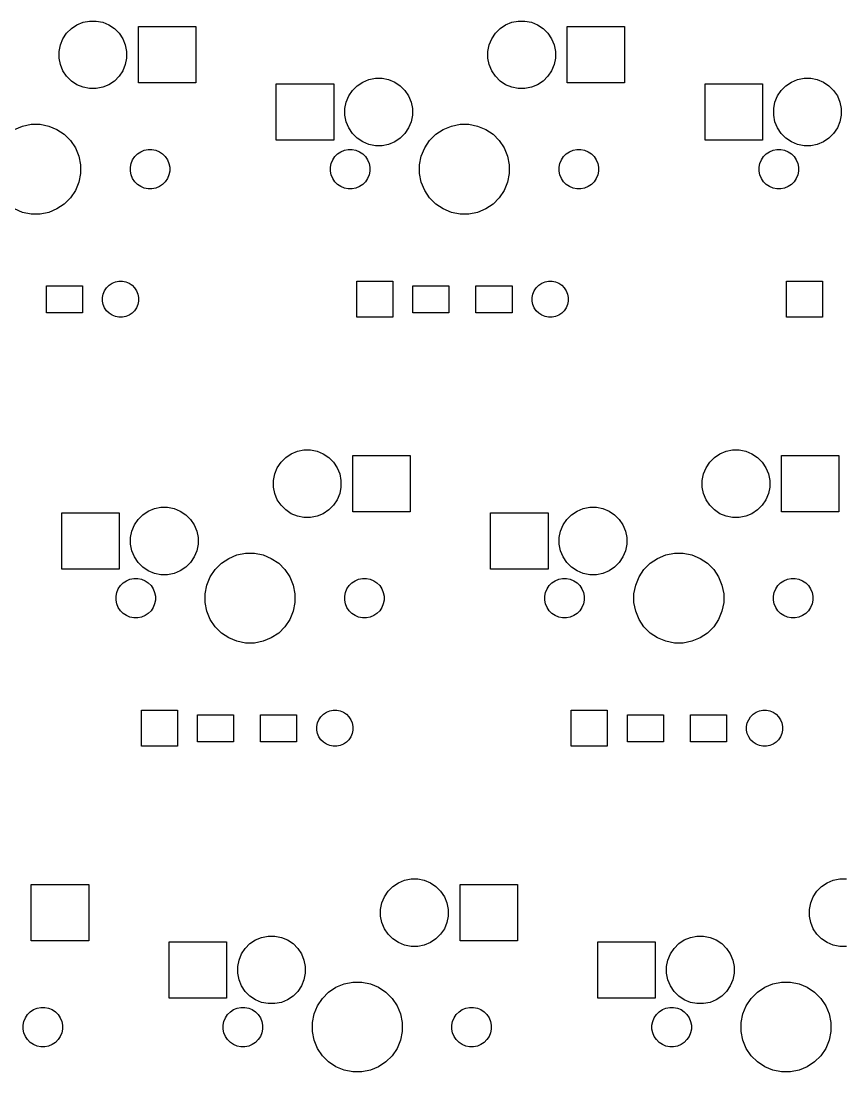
# Model space of a CAD drawing. Extents: x 49 to 351, y -118 to -25.
# Drawn here: x 247 to 283.48, y -73.43 to -26.76 of the extents above; entities that cross this region are included whole.
import ezdxf

# ---------------------------------------------------------------- set-up
doc = ezdxf.new("R2010")
doc.units = 0
doc.layers.add('BLACK', color=7, linetype='CONTINUOUS')

msp = doc.modelspace()

# ---------------------------------------------------------------- linework, layer by layer
at = {"layer": 'BLACK', "linetype": 'CONTINUOUS'}
for p, q in [((249.234, -27.0924), (249.479, -26.9282)), ((249.479, -26.9282), (249.752, -26.8151)), ((249.752, -26.8151), (250.042, -26.7575)), ((250.042, -26.7575), (250.338, -26.7575)), ((250.338, -26.7575), (250.628, -26.8151)), ((250.628, -26.8151), (250.901, -26.9282)), ((250.901, -26.9282), (251.146, -27.0924)), ((252.217, -29.5075), (252.217, -27.0075)), ((252.217, -27.0075), (254.767, -27.0075)), ((254.767, -27.0075), (254.767, -29.5075)), ((268.284, -27.0924), (268.529, -26.9282)), ((268.529, -26.9282), (268.802, -26.8151)), ((268.802, -26.8151), (269.092, -26.7575)), ((269.092, -26.7575), (269.388, -26.7575)), ((269.388, -26.7575), (269.678, -26.8151)), ((269.678, -26.8151), (269.951, -26.9282)), ((269.951, -26.9282), (270.196, -27.0924)), ((271.267, -29.5075), (271.267, -27.0075)), ((271.267, -27.0075), (273.817, -27.0075)), ((273.817, -27.0075), (273.817, -29.5075)), ((248.861, -27.547), (249.025, -27.3013)), ((249.025, -27.3013), (249.234, -27.0924)), ((251.146, -27.0924), (251.355, -27.3013)), ((251.355, -27.3013), (251.519, -27.547)), ((267.911, -27.547), (268.075, -27.3013)), ((268.075, -27.3013), (268.284, -27.0924)), ((270.196, -27.0924), (270.405, -27.3013)), ((270.405, -27.3013), (270.569, -27.547)), ((248.69, -28.1098), (248.748, -27.82)), ((248.748, -27.82), (248.861, -27.547)), ((251.519, -27.547), (251.632, -27.82)), ((251.632, -27.82), (251.69, -28.1098)), ((267.74, -28.1098), (267.798, -27.82)), ((267.798, -27.82), (267.911, -27.547)), ((270.569, -27.547), (270.682, -27.82)), ((270.682, -27.82), (270.74, -28.1098)), ((248.69, -28.4052), (248.69, -28.1098)), ((248.748, -28.695), (248.69, -28.4052)), ((251.69, -28.4052), (251.632, -28.695)), ((251.69, -28.1098), (251.69, -28.4052)), ((267.74, -28.4052), (267.74, -28.1098)), ((267.798, -28.695), (267.74, -28.4052)), ((270.74, -28.4052), (270.682, -28.695)), ((270.74, -28.1098), (270.74, -28.4052)), ((248.861, -28.968), (248.748, -28.695)), ((251.632, -28.695), (251.519, -28.968)), ((267.911, -28.968), (267.798, -28.695)), ((270.682, -28.695), (270.569, -28.968)), ((249.025, -29.2137), (248.861, -28.968)), ((249.234, -29.4226), (249.025, -29.2137)), ((251.355, -29.2137), (251.146, -29.4226)), ((251.519, -28.968), (251.355, -29.2137)), ((262.179, -29.4682), (262.452, -29.3551)), ((262.452, -29.3551), (262.742, -29.2975)), ((262.742, -29.2975), (263.038, -29.2975)), ((263.038, -29.2975), (263.328, -29.3551)), ((263.328, -29.3551), (263.601, -29.4682)), ((268.075, -29.2137), (267.911, -28.968)), ((268.284, -29.4226), (268.075, -29.2137)), ((270.405, -29.2137), (270.196, -29.4226)), ((270.569, -28.968), (270.405, -29.2137)), ((281.229, -29.4682), (281.502, -29.3551)), ((281.502, -29.3551), (281.792, -29.2975)), ((281.792, -29.2975), (282.088, -29.2975)), ((282.088, -29.2975), (282.378, -29.3551)), ((282.378, -29.3551), (282.651, -29.4682)), ((249.479, -29.5868), (249.234, -29.4226)), ((249.752, -29.6999), (249.479, -29.5868)), ((250.042, -29.7575), (249.752, -29.6999)), ((250.338, -29.7575), (250.042, -29.7575)), ((250.628, -29.6999), (250.338, -29.7575)), ((250.901, -29.5868), (250.628, -29.6999)), ((251.146, -29.4226), (250.901, -29.5868)), ((254.767, -29.5075), (252.217, -29.5075)), ((258.34, -32.0475), (258.34, -29.5475)), ((258.34, -29.5475), (260.89, -29.5475)), ((260.89, -29.5475), (260.89, -32.0475)), ((261.561, -30.087), (261.725, -29.8413)), ((261.725, -29.8413), (261.934, -29.6324)), ((261.934, -29.6324), (262.179, -29.4682)), ((263.601, -29.4682), (263.846, -29.6324)), ((263.846, -29.6324), (264.055, -29.8413)), ((264.055, -29.8413), (264.219, -30.087)), ((268.529, -29.5868), (268.284, -29.4226)), ((268.802, -29.6999), (268.529, -29.5868)), ((269.092, -29.7575), (268.802, -29.6999)), ((269.388, -29.7575), (269.092, -29.7575)), ((269.678, -29.6999), (269.388, -29.7575)), ((269.951, -29.5868), (269.678, -29.6999)), ((270.196, -29.4226), (269.951, -29.5868)), ((273.817, -29.5075), (271.267, -29.5075)), ((277.39, -32.0475), (277.39, -29.5475)), ((277.39, -29.5475), (279.94, -29.5475)), ((279.94, -29.5475), (279.94, -32.0475)), ((280.611, -30.087), (280.775, -29.8413)), ((280.775, -29.8413), (280.984, -29.6324)), ((280.984, -29.6324), (281.229, -29.4682)), ((282.651, -29.4682), (282.896, -29.6324)), ((282.896, -29.6324), (283.105, -29.8413)), ((283.105, -29.8413), (283.269, -30.087)), ((261.448, -30.36), (261.561, -30.087)), ((264.219, -30.087), (264.332, -30.36)), ((280.498, -30.36), (280.611, -30.087)), ((283.269, -30.087), (283.382, -30.36)), ((261.39, -30.6498), (261.448, -30.36)), ((261.39, -30.9452), (261.39, -30.6498)), ((264.332, -30.36), (264.39, -30.6498)), ((264.39, -30.6498), (264.39, -30.9452)), ((280.44, -30.6498), (280.498, -30.36)), ((280.44, -30.9452), (280.44, -30.6498)), ((283.382, -30.36), (283.44, -30.6498)), ((283.44, -30.6498), (283.44, -30.9452)), ((261.448, -31.235), (261.39, -30.9452)), ((261.561, -31.508), (261.448, -31.235)), ((264.332, -31.235), (264.219, -31.508)), ((264.39, -30.9452), (264.332, -31.235)), ((280.498, -31.235), (280.44, -30.9452)), ((280.611, -31.508), (280.498, -31.235)), ((283.382, -31.235), (283.269, -31.508)), ((283.44, -30.9452), (283.382, -31.235)), ((246.706, -31.5705), (247.068, -31.4202)), ((247.068, -31.4202), (247.454, -31.3436)), ((247.454, -31.3436), (247.846, -31.3436)), ((247.846, -31.3436), (248.232, -31.4202)), ((248.232, -31.4202), (248.594, -31.5705)), ((248.594, -31.5705), (248.921, -31.7887)), ((261.725, -31.7537), (261.561, -31.508)), ((264.219, -31.508), (264.055, -31.7537)), ((265.429, -31.7887), (265.756, -31.5705)), ((265.756, -31.5705), (266.118, -31.4202)), ((266.118, -31.4202), (266.504, -31.3436)), ((266.504, -31.3436), (266.896, -31.3436)), ((266.896, -31.3436), (267.282, -31.4202)), ((267.282, -31.4202), (267.644, -31.5705)), ((267.644, -31.5705), (267.971, -31.7887)), ((280.775, -31.7537), (280.611, -31.508)), ((283.269, -31.508), (283.105, -31.7537)), ((248.921, -31.7887), (249.199, -32.0665)), ((249.199, -32.0665), (249.417, -32.393)), ((260.89, -32.0475), (258.34, -32.0475)), ((261.934, -31.9626), (261.725, -31.7537)), ((262.179, -32.1268), (261.934, -31.9626)), ((262.452, -32.2399), (262.179, -32.1268)), ((263.601, -32.1268), (263.328, -32.2399)), ((263.846, -31.9626), (263.601, -32.1268)), ((264.055, -31.7537), (263.846, -31.9626)), ((264.933, -32.393), (265.151, -32.0665)), ((265.151, -32.0665), (265.429, -31.7887)), ((267.971, -31.7887), (268.249, -32.0665)), ((268.249, -32.0665), (268.467, -32.393)), ((279.94, -32.0475), (277.39, -32.0475)), ((280.984, -31.9626), (280.775, -31.7537)), ((281.229, -32.1268), (280.984, -31.9626)), ((281.502, -32.2399), (281.229, -32.1268)), ((282.651, -32.1268), (282.378, -32.2399)), ((282.896, -31.9626), (282.651, -32.1268)), ((283.105, -31.7537), (282.896, -31.9626)), ((249.417, -32.393), (249.567, -32.7559)), ((252.05, -32.7797), (252.172, -32.6578)), ((252.172, -32.6578), (252.316, -32.5621)), ((252.316, -32.5621), (252.475, -32.4961)), ((252.475, -32.4961), (252.644, -32.4625)), ((252.644, -32.4625), (252.816, -32.4625)), ((252.816, -32.4625), (252.985, -32.4961)), ((252.985, -32.4961), (253.144, -32.5621)), ((253.144, -32.5621), (253.288, -32.6578)), ((253.288, -32.6578), (253.41, -32.7797)), ((260.94, -32.7797), (261.062, -32.6578)), ((261.062, -32.6578), (261.206, -32.5621)), ((261.206, -32.5621), (261.365, -32.4961)), ((261.365, -32.4961), (261.534, -32.4625)), ((261.534, -32.4625), (261.706, -32.4625)), ((261.706, -32.4625), (261.875, -32.4961)), ((261.875, -32.4961), (262.034, -32.5621)), ((262.034, -32.5621), (262.178, -32.6578)), ((262.178, -32.6578), (262.3, -32.7797)), ((262.742, -32.2975), (262.452, -32.2399)), ((263.038, -32.2975), (262.742, -32.2975)), ((263.328, -32.2399), (263.038, -32.2975)), ((264.783, -32.7559), (264.933, -32.393)), ((268.467, -32.393), (268.617, -32.7559)), ((271.1, -32.7797), (271.222, -32.6578)), ((271.222, -32.6578), (271.366, -32.5621)), ((271.366, -32.5621), (271.525, -32.4961)), ((271.525, -32.4961), (271.694, -32.4625)), ((271.694, -32.4625), (271.866, -32.4625)), ((271.866, -32.4625), (272.035, -32.4961)), ((272.035, -32.4961), (272.194, -32.5621)), ((272.194, -32.5621), (272.338, -32.6578)), ((272.338, -32.6578), (272.46, -32.7797)), ((279.99, -32.7797), (280.112, -32.6578)), ((280.112, -32.6578), (280.256, -32.5621)), ((280.256, -32.5621), (280.415, -32.4961)), ((280.415, -32.4961), (280.584, -32.4625)), ((280.584, -32.4625), (280.756, -32.4625)), ((280.756, -32.4625), (280.925, -32.4961)), ((280.925, -32.4961), (281.084, -32.5621)), ((281.084, -32.5621), (281.228, -32.6578)), ((281.228, -32.6578), (281.35, -32.7797)), ((281.792, -32.2975), (281.502, -32.2399)), ((282.088, -32.2975), (281.792, -32.2975)), ((282.378, -32.2399), (282.088, -32.2975)), ((249.567, -32.7559), (249.644, -33.1411)), ((251.855, -33.2513), (251.889, -33.0823)), ((251.889, -33.0823), (251.955, -32.923)), ((251.955, -32.923), (252.05, -32.7797)), ((253.41, -32.7797), (253.505, -32.923)), ((253.505, -32.923), (253.571, -33.0823)), ((253.571, -33.0823), (253.605, -33.2513)), ((260.745, -33.2513), (260.779, -33.0823)), ((260.779, -33.0823), (260.845, -32.923)), ((260.845, -32.923), (260.94, -32.7797)), ((262.3, -32.7797), (262.395, -32.923)), ((262.395, -32.923), (262.461, -33.0823)), ((262.461, -33.0823), (262.495, -33.2513)), ((264.706, -33.1411), (264.783, -32.7559)), ((268.617, -32.7559), (268.694, -33.1411)), ((270.905, -33.2513), (270.939, -33.0823)), ((270.939, -33.0823), (271.005, -32.923)), ((271.005, -32.923), (271.1, -32.7797)), ((272.46, -32.7797), (272.555, -32.923)), ((272.555, -32.923), (272.621, -33.0823)), ((272.621, -33.0823), (272.655, -33.2513)), ((279.795, -33.2513), (279.829, -33.0823)), ((279.829, -33.0823), (279.895, -32.923)), ((279.895, -32.923), (279.99, -32.7797)), ((281.35, -32.7797), (281.445, -32.923)), ((281.445, -32.923), (281.511, -33.0823)), ((281.511, -33.0823), (281.545, -33.2513)), ((249.644, -33.5339), (249.567, -33.9191)), ((249.644, -33.1411), (249.644, -33.5339)), ((251.855, -33.4237), (251.855, -33.2513)), ((251.889, -33.5927), (251.855, -33.4237)), ((251.955, -33.752), (251.889, -33.5927)), ((253.571, -33.5927), (253.505, -33.752)), ((253.605, -33.4237), (253.571, -33.5927)), ((253.605, -33.2513), (253.605, -33.4237)), ((260.745, -33.4237), (260.745, -33.2513)), ((260.779, -33.5927), (260.745, -33.4237)), ((260.845, -33.752), (260.779, -33.5927)), ((262.461, -33.5927), (262.395, -33.752)), ((262.495, -33.4237), (262.461, -33.5927)), ((262.495, -33.2513), (262.495, -33.4237)), ((264.706, -33.5339), (264.706, -33.1411)), ((264.783, -33.9191), (264.706, -33.5339)), ((268.694, -33.5339), (268.617, -33.9191)), ((268.694, -33.1411), (268.694, -33.5339)), ((270.905, -33.4237), (270.905, -33.2513)), ((270.939, -33.5927), (270.905, -33.4237)), ((271.005, -33.752), (270.939, -33.5927)), ((272.621, -33.5927), (272.555, -33.752)), ((272.655, -33.4237), (272.621, -33.5927)), ((272.655, -33.2513), (272.655, -33.4237)), ((279.795, -33.4237), (279.795, -33.2513)), ((279.829, -33.5927), (279.795, -33.4237)), ((279.895, -33.752), (279.829, -33.5927)), ((281.511, -33.5927), (281.445, -33.752)), ((281.545, -33.4237), (281.511, -33.5927)), ((281.545, -33.2513), (281.545, -33.4237)), ((249.567, -33.9191), (249.417, -34.282)), ((252.05, -33.8953), (251.955, -33.752)), ((252.172, -34.0172), (252.05, -33.8953)), ((252.316, -34.1129), (252.172, -34.0172)), ((253.288, -34.0172), (253.144, -34.1129)), ((253.41, -33.8953), (253.288, -34.0172)), ((253.505, -33.752), (253.41, -33.8953)), ((260.94, -33.8953), (260.845, -33.752)), ((261.062, -34.0172), (260.94, -33.8953)), ((261.206, -34.1129), (261.062, -34.0172)), ((262.178, -34.0172), (262.034, -34.1129)), ((262.3, -33.8953), (262.178, -34.0172)), ((262.395, -33.752), (262.3, -33.8953)), ((264.933, -34.282), (264.783, -33.9191)), ((268.617, -33.9191), (268.467, -34.282)), ((271.1, -33.8953), (271.005, -33.752)), ((271.222, -34.0172), (271.1, -33.8953)), ((271.366, -34.1129), (271.222, -34.0172)), ((272.338, -34.0172), (272.194, -34.1129)), ((272.46, -33.8953), (272.338, -34.0172)), ((272.555, -33.752), (272.46, -33.8953)), ((279.99, -33.8953), (279.895, -33.752)), ((280.112, -34.0172), (279.99, -33.8953)), ((280.256, -34.1129), (280.112, -34.0172)), ((281.228, -34.0172), (281.084, -34.1129)), ((281.35, -33.8953), (281.228, -34.0172)), ((281.445, -33.752), (281.35, -33.8953)), ((249.417, -34.282), (249.199, -34.6085)), ((252.475, -34.1789), (252.316, -34.1129)), ((252.644, -34.2125), (252.475, -34.1789)), ((252.816, -34.2125), (252.644, -34.2125)), ((252.985, -34.1789), (252.816, -34.2125)), ((253.144, -34.1129), (252.985, -34.1789)), ((261.365, -34.1789), (261.206, -34.1129)), ((261.534, -34.2125), (261.365, -34.1789)), ((261.706, -34.2125), (261.534, -34.2125)), ((261.875, -34.1789), (261.706, -34.2125)), ((262.034, -34.1129), (261.875, -34.1789)), ((265.151, -34.6085), (264.933, -34.282)), ((268.467, -34.282), (268.249, -34.6085)), ((271.525, -34.1789), (271.366, -34.1129)), ((271.694, -34.2125), (271.525, -34.1789)), ((271.866, -34.2125), (271.694, -34.2125)), ((272.035, -34.1789), (271.866, -34.2125)), ((272.194, -34.1129), (272.035, -34.1789)), ((280.415, -34.1789), (280.256, -34.1129)), ((280.584, -34.2125), (280.415, -34.1789)), ((280.756, -34.2125), (280.584, -34.2125)), ((280.925, -34.1789), (280.756, -34.2125)), ((281.084, -34.1129), (280.925, -34.1789)), ((248.921, -34.8863), (248.594, -35.1045)), ((249.199, -34.6085), (248.921, -34.8863)), ((265.429, -34.8863), (265.151, -34.6085)), ((265.756, -35.1045), (265.429, -34.8863)), ((267.971, -34.8863), (267.644, -35.1045)), ((268.249, -34.6085), (267.971, -34.8863)), ((247.068, -35.2548), (246.706, -35.1045)), ((247.454, -35.3314), (247.068, -35.2548)), ((247.846, -35.3314), (247.454, -35.3314)), ((248.232, -35.2548), (247.846, -35.3314)), ((248.594, -35.1045), (248.232, -35.2548)), ((266.118, -35.2548), (265.756, -35.1045)), ((266.504, -35.3314), (266.118, -35.2548)), ((266.896, -35.3314), (266.504, -35.3314)), ((267.282, -35.2548), (266.896, -35.3314)), ((267.644, -35.1045), (267.282, -35.2548)), ((248.123, -39.716), (248.123, -38.516)), ((248.123, -38.516), (249.723, -38.516)), ((249.723, -38.516), (249.723, -39.716)), ((250.654, -38.8826), (250.714, -38.7371)), ((250.714, -38.7371), (250.802, -38.606)), ((250.802, -38.606), (250.913, -38.4946)), ((250.913, -38.4946), (251.044, -38.407)), ((251.044, -38.407), (251.19, -38.3467)), ((251.19, -38.3467), (251.344, -38.316)), ((251.344, -38.316), (251.502, -38.316)), ((251.502, -38.316), (251.656, -38.3467)), ((251.656, -38.3467), (251.802, -38.407)), ((251.802, -38.407), (251.933, -38.4946)), ((251.933, -38.4946), (252.044, -38.606)), ((252.044, -38.606), (252.132, -38.7371)), ((252.132, -38.7371), (252.192, -38.8826)), ((261.913, -39.916), (261.913, -38.316)), ((261.913, -38.316), (263.513, -38.316)), ((263.513, -38.316), (263.513, -39.916)), ((264.413, -39.716), (264.413, -38.516)), ((264.413, -38.516), (266.013, -38.516)), ((266.013, -38.516), (266.013, -39.716)), ((267.213, -39.716), (267.213, -38.516)), ((267.213, -38.516), (268.813, -38.516)), ((268.813, -38.516), (268.813, -39.716)), ((269.744, -38.8826), (269.804, -38.7371)), ((269.804, -38.7371), (269.892, -38.606)), ((269.892, -38.606), (270.003, -38.4946)), ((270.003, -38.4946), (270.134, -38.407)), ((270.134, -38.407), (270.28, -38.3467)), ((270.28, -38.3467), (270.434, -38.316)), ((270.434, -38.316), (270.592, -38.316)), ((270.592, -38.316), (270.746, -38.3467)), ((270.746, -38.3467), (270.892, -38.407)), ((270.892, -38.407), (271.023, -38.4946)), ((271.023, -38.4946), (271.134, -38.606)), ((271.134, -38.606), (271.222, -38.7371)), ((271.222, -38.7371), (271.282, -38.8826)), ((281.01, -39.916), (281.01, -38.316)), ((281.01, -38.316), (282.61, -38.316)), ((282.61, -38.316), (282.61, -39.916)), ((250.623, -39.0372), (250.654, -38.8826)), ((250.623, -39.1948), (250.623, -39.0372)), ((250.654, -39.3494), (250.623, -39.1948)), ((252.192, -38.8826), (252.223, -39.0372)), ((252.223, -39.1948), (252.192, -39.3494)), ((252.223, -39.0372), (252.223, -39.1948)), ((269.713, -39.0372), (269.744, -38.8826)), ((269.713, -39.1948), (269.713, -39.0372)), ((269.744, -39.3494), (269.713, -39.1948)), ((271.282, -38.8826), (271.313, -39.0372)), ((271.313, -39.1948), (271.282, -39.3494)), ((271.313, -39.0372), (271.313, -39.1948)), ((250.714, -39.4949), (250.654, -39.3494)), ((250.802, -39.626), (250.714, -39.4949)), ((250.913, -39.7374), (250.802, -39.626)), ((252.044, -39.626), (251.933, -39.7374)), ((252.132, -39.4949), (252.044, -39.626)), ((252.192, -39.3494), (252.132, -39.4949)), ((269.804, -39.4949), (269.744, -39.3494)), ((269.892, -39.626), (269.804, -39.4949)), ((270.003, -39.7374), (269.892, -39.626)), ((271.134, -39.626), (271.023, -39.7374)), ((271.222, -39.4949), (271.134, -39.626)), ((271.282, -39.3494), (271.222, -39.4949)), ((249.723, -39.716), (248.123, -39.716)), ((251.044, -39.825), (250.913, -39.7374)), ((251.19, -39.8853), (251.044, -39.825)), ((251.344, -39.916), (251.19, -39.8853)), ((251.502, -39.916), (251.344, -39.916)), ((251.656, -39.8853), (251.502, -39.916)), ((251.802, -39.825), (251.656, -39.8853)), ((251.933, -39.7374), (251.802, -39.825)), ((263.513, -39.916), (261.913, -39.916)), ((266.013, -39.716), (264.413, -39.716)), ((268.813, -39.716), (267.213, -39.716)), ((270.134, -39.825), (270.003, -39.7374)), ((270.28, -39.8853), (270.134, -39.825)), ((270.434, -39.916), (270.28, -39.8853)), ((270.592, -39.916), (270.434, -39.916)), ((270.746, -39.8853), (270.592, -39.916)), ((270.892, -39.825), (270.746, -39.8853)), ((271.023, -39.7374), (270.892, -39.825)), ((282.61, -39.916), (281.01, -39.916)), ((258.55, -46.3513), (258.759, -46.1424)), ((258.759, -46.1424), (259.004, -45.9782)), ((259.004, -45.9782), (259.277, -45.8651)), ((259.277, -45.8651), (259.567, -45.8075)), ((259.567, -45.8075), (259.863, -45.8075)), ((259.863, -45.8075), (260.153, -45.8651)), ((260.153, -45.8651), (260.426, -45.9782)), ((260.426, -45.9782), (260.671, -46.1424)), ((260.671, -46.1424), (260.88, -46.3513)), ((261.742, -48.5575), (261.742, -46.0575)), ((261.742, -46.0575), (264.292, -46.0575)), ((264.292, -46.0575), (264.292, -48.5575)), ((277.6, -46.3513), (277.809, -46.1424)), ((277.809, -46.1424), (278.054, -45.9782)), ((278.054, -45.9782), (278.327, -45.8651)), ((278.327, -45.8651), (278.617, -45.8075)), ((278.617, -45.8075), (278.913, -45.8075)), ((278.913, -45.8075), (279.203, -45.8651)), ((279.203, -45.8651), (279.476, -45.9782)), ((279.476, -45.9782), (279.721, -46.1424)), ((279.721, -46.1424), (279.93, -46.3513)), ((280.792, -48.5575), (280.792, -46.0575)), ((280.792, -46.0575), (283.342, -46.0575)), ((283.342, -46.0575), (283.342, -48.5575)), ((258.273, -46.87), (258.386, -46.597)), ((258.386, -46.597), (258.55, -46.3513)), ((260.88, -46.3513), (261.044, -46.597)), ((261.044, -46.597), (261.157, -46.87)), ((277.323, -46.87), (277.436, -46.597)), ((277.436, -46.597), (277.6, -46.3513)), ((279.93, -46.3513), (280.094, -46.597)), ((280.094, -46.597), (280.207, -46.87)), ((258.215, -47.1598), (258.273, -46.87)), ((261.157, -46.87), (261.215, -47.1598)), ((277.265, -47.1598), (277.323, -46.87)), ((280.207, -46.87), (280.265, -47.1598)), ((258.215, -47.4552), (258.215, -47.1598)), ((258.273, -47.745), (258.215, -47.4552)), ((261.215, -47.4552), (261.157, -47.745)), ((261.215, -47.1598), (261.215, -47.4552)), ((277.265, -47.4552), (277.265, -47.1598)), ((277.323, -47.745), (277.265, -47.4552)), ((280.265, -47.4552), (280.207, -47.745)), ((280.265, -47.1598), (280.265, -47.4552)), ((258.386, -48.018), (258.273, -47.745)), ((258.55, -48.2637), (258.386, -48.018)), ((261.044, -48.018), (260.88, -48.2637)), ((261.157, -47.745), (261.044, -48.018)), ((277.436, -48.018), (277.323, -47.745)), ((277.6, -48.2637), (277.436, -48.018)), ((280.094, -48.018), (279.93, -48.2637)), ((280.207, -47.745), (280.094, -48.018)), ((252.409, -48.6824), (252.654, -48.5182)), ((252.654, -48.5182), (252.927, -48.4051)), ((252.927, -48.4051), (253.217, -48.3475)), ((253.217, -48.3475), (253.513, -48.3475)), ((253.513, -48.3475), (253.803, -48.4051)), ((253.803, -48.4051), (254.076, -48.5182)), ((254.076, -48.5182), (254.321, -48.6824)), ((258.759, -48.4726), (258.55, -48.2637)), ((259.004, -48.6368), (258.759, -48.4726)), ((260.671, -48.4726), (260.426, -48.6368)), ((260.88, -48.2637), (260.671, -48.4726)), ((271.459, -48.6824), (271.704, -48.5182)), ((271.704, -48.5182), (271.977, -48.4051)), ((271.977, -48.4051), (272.267, -48.3475)), ((272.267, -48.3475), (272.563, -48.3475)), ((272.563, -48.3475), (272.853, -48.4051)), ((272.853, -48.4051), (273.126, -48.5182)), ((273.126, -48.5182), (273.371, -48.6824)), ((277.809, -48.4726), (277.6, -48.2637)), ((278.054, -48.6368), (277.809, -48.4726)), ((279.721, -48.4726), (279.476, -48.6368)), ((279.93, -48.2637), (279.721, -48.4726)), ((248.815, -51.0975), (248.815, -48.5975)), ((248.815, -48.5975), (251.365, -48.5975)), ((251.365, -48.5975), (251.365, -51.0975)), ((252.036, -49.137), (252.2, -48.8913)), ((252.2, -48.8913), (252.409, -48.6824)), ((254.321, -48.6824), (254.53, -48.8913)), ((254.53, -48.8913), (254.694, -49.137)), ((259.277, -48.7499), (259.004, -48.6368)), ((259.567, -48.8075), (259.277, -48.7499)), ((259.863, -48.8075), (259.567, -48.8075)), ((260.153, -48.7499), (259.863, -48.8075)), ((260.426, -48.6368), (260.153, -48.7499)), ((264.292, -48.5575), (261.742, -48.5575)), ((267.865, -51.0975), (267.865, -48.5975)), ((267.865, -48.5975), (270.415, -48.5975)), ((270.415, -48.5975), (270.415, -51.0975)), ((271.086, -49.137), (271.25, -48.8913)), ((271.25, -48.8913), (271.459, -48.6824)), ((273.371, -48.6824), (273.58, -48.8913)), ((273.58, -48.8913), (273.744, -49.137)), ((278.327, -48.7499), (278.054, -48.6368)), ((278.617, -48.8075), (278.327, -48.7499)), ((278.913, -48.8075), (278.617, -48.8075)), ((279.203, -48.7499), (278.913, -48.8075)), ((279.476, -48.6368), (279.203, -48.7499)), ((283.342, -48.5575), (280.792, -48.5575)), ((251.865, -49.6998), (251.923, -49.41)), ((251.923, -49.41), (252.036, -49.137)), ((254.694, -49.137), (254.807, -49.41)), ((254.807, -49.41), (254.865, -49.6998)), ((270.915, -49.6998), (270.973, -49.41)), ((270.973, -49.41), (271.086, -49.137)), ((273.744, -49.137), (273.857, -49.41)), ((273.857, -49.41), (273.915, -49.6998)), ((251.865, -49.9952), (251.865, -49.6998)), ((254.865, -49.6998), (254.865, -49.9952)), ((270.915, -49.9952), (270.915, -49.6998)), ((273.915, -49.6998), (273.915, -49.9952)), ((251.923, -50.285), (251.865, -49.9952)), ((252.036, -50.558), (251.923, -50.285)), ((254.807, -50.285), (254.694, -50.558)), ((254.865, -49.9952), (254.807, -50.285)), ((256.593, -50.4702), (256.979, -50.3936)), ((256.979, -50.3936), (257.371, -50.3936)), ((257.371, -50.3936), (257.757, -50.4702)), ((270.973, -50.285), (270.915, -49.9952)), ((271.086, -50.558), (270.973, -50.285)), ((273.857, -50.285), (273.744, -50.558)), ((273.915, -49.9952), (273.857, -50.285)), ((275.643, -50.4702), (276.029, -50.3936)), ((276.029, -50.3936), (276.421, -50.3936)), ((276.421, -50.3936), (276.807, -50.4702)), ((252.2, -50.8037), (252.036, -50.558)), ((252.409, -51.0126), (252.2, -50.8037)), ((254.53, -50.8037), (254.321, -51.0126)), ((254.694, -50.558), (254.53, -50.8037)), ((255.626, -51.1165), (255.904, -50.8387)), ((255.904, -50.8387), (256.231, -50.6205)), ((256.231, -50.6205), (256.593, -50.4702)), ((257.757, -50.4702), (258.119, -50.6205)), ((258.119, -50.6205), (258.446, -50.8387)), ((258.446, -50.8387), (258.724, -51.1165)), ((271.25, -50.8037), (271.086, -50.558)), ((271.459, -51.0126), (271.25, -50.8037)), ((273.58, -50.8037), (273.371, -51.0126)), ((273.744, -50.558), (273.58, -50.8037)), ((274.676, -51.1165), (274.954, -50.8387)), ((274.954, -50.8387), (275.281, -50.6205)), ((275.281, -50.6205), (275.643, -50.4702)), ((276.807, -50.4702), (277.169, -50.6205)), ((277.169, -50.6205), (277.496, -50.8387)), ((277.496, -50.8387), (277.774, -51.1165)), ((251.365, -51.0975), (248.815, -51.0975)), ((252.654, -51.1768), (252.409, -51.0126)), ((252.927, -51.2899), (252.654, -51.1768)), ((253.217, -51.3475), (252.927, -51.2899)), ((253.803, -51.2899), (253.513, -51.3475)), ((254.076, -51.1768), (253.803, -51.2899)), ((254.321, -51.0126), (254.076, -51.1768)), ((255.408, -51.443), (255.626, -51.1165)), ((258.724, -51.1165), (258.942, -51.443)), ((270.415, -51.0975), (267.865, -51.0975)), ((271.704, -51.1768), (271.459, -51.0126)), ((271.977, -51.2899), (271.704, -51.1768)), ((272.267, -51.3475), (271.977, -51.2899)), ((272.853, -51.2899), (272.563, -51.3475)), ((273.126, -51.1768), (272.853, -51.2899)), ((273.371, -51.0126), (273.126, -51.1768)), ((274.458, -51.443), (274.676, -51.1165)), ((277.774, -51.1165), (277.992, -51.443)), ((251.415, -51.8297), (251.537, -51.7078)), ((251.537, -51.7078), (251.681, -51.6121)), ((251.681, -51.6121), (251.84, -51.5461)), ((251.84, -51.5461), (252.009, -51.5125)), ((252.009, -51.5125), (252.181, -51.5125)), ((252.181, -51.5125), (252.35, -51.5461)), ((252.35, -51.5461), (252.509, -51.6121)), ((252.509, -51.6121), (252.653, -51.7078)), ((252.653, -51.7078), (252.775, -51.8297)), ((253.513, -51.3475), (253.217, -51.3475)), ((255.181, -52.1911), (255.258, -51.8059)), ((255.258, -51.8059), (255.408, -51.443)), ((258.942, -51.443), (259.092, -51.8059)), ((259.092, -51.8059), (259.169, -52.1911)), ((261.575, -51.8297), (261.697, -51.7078)), ((261.697, -51.7078), (261.841, -51.6121)), ((261.841, -51.6121), (262, -51.5461)), ((262, -51.5461), (262.169, -51.5125)), ((262.169, -51.5125), (262.341, -51.5125)), ((262.341, -51.5125), (262.51, -51.5461)), ((262.51, -51.5461), (262.669, -51.6121)), ((262.669, -51.6121), (262.813, -51.7078)), ((262.813, -51.7078), (262.935, -51.8297)), ((270.465, -51.8297), (270.587, -51.7078)), ((270.587, -51.7078), (270.731, -51.6121)), ((270.731, -51.6121), (270.89, -51.5461)), ((270.89, -51.5461), (271.059, -51.5125)), ((271.059, -51.5125), (271.231, -51.5125)), ((271.231, -51.5125), (271.4, -51.5461)), ((271.4, -51.5461), (271.559, -51.6121)), ((271.559, -51.6121), (271.703, -51.7078)), ((271.703, -51.7078), (271.825, -51.8297)), ((272.563, -51.3475), (272.267, -51.3475)), ((274.231, -52.1911), (274.308, -51.8059)), ((274.308, -51.8059), (274.458, -51.443)), ((277.992, -51.443), (278.142, -51.8059)), ((278.142, -51.8059), (278.219, -52.1911)), ((280.625, -51.8297), (280.747, -51.7078)), ((280.747, -51.7078), (280.891, -51.6121)), ((280.891, -51.6121), (281.05, -51.5461)), ((281.05, -51.5461), (281.219, -51.5125)), ((281.219, -51.5125), (281.391, -51.5125)), ((281.391, -51.5125), (281.56, -51.5461)), ((281.56, -51.5461), (281.719, -51.6121)), ((281.719, -51.6121), (281.863, -51.7078)), ((281.863, -51.7078), (281.985, -51.8297)), ((251.22, -52.3013), (251.254, -52.1323)), ((251.254, -52.1323), (251.32, -51.973)), ((251.32, -51.973), (251.415, -51.8297)), ((252.775, -51.8297), (252.87, -51.973)), ((252.87, -51.973), (252.936, -52.1323)), ((252.936, -52.1323), (252.97, -52.3013)), ((255.181, -52.5839), (255.181, -52.1911)), ((259.169, -52.1911), (259.169, -52.5839)), ((261.38, -52.3013), (261.414, -52.1323)), ((261.414, -52.1323), (261.48, -51.973)), ((261.48, -51.973), (261.575, -51.8297)), ((262.935, -51.8297), (263.03, -51.973)), ((263.03, -51.973), (263.096, -52.1323)), ((263.096, -52.1323), (263.13, -52.3013)), ((270.27, -52.3013), (270.304, -52.1323)), ((270.304, -52.1323), (270.37, -51.973)), ((270.37, -51.973), (270.465, -51.8297)), ((271.825, -51.8297), (271.92, -51.973)), ((271.92, -51.973), (271.986, -52.1323)), ((271.986, -52.1323), (272.02, -52.3013)), ((274.231, -52.5839), (274.231, -52.1911)), ((278.219, -52.1911), (278.219, -52.5839)), ((280.43, -52.3013), (280.464, -52.1323)), ((280.464, -52.1323), (280.53, -51.973)), ((280.53, -51.973), (280.625, -51.8297)), ((281.985, -51.8297), (282.08, -51.973)), ((282.08, -51.973), (282.146, -52.1323)), ((282.146, -52.1323), (282.18, -52.3013)), ((251.22, -52.4737), (251.22, -52.3013)), ((251.254, -52.6427), (251.22, -52.4737)), ((251.32, -52.802), (251.254, -52.6427)), ((252.936, -52.6427), (252.87, -52.802)), ((252.97, -52.4737), (252.936, -52.6427)), ((252.97, -52.3013), (252.97, -52.4737)), ((255.258, -52.9691), (255.181, -52.5839)), ((259.169, -52.5839), (259.092, -52.9691)), ((261.38, -52.4737), (261.38, -52.3013)), ((261.414, -52.6427), (261.38, -52.4737)), ((261.48, -52.802), (261.414, -52.6427)), ((263.096, -52.6427), (263.03, -52.802)), ((263.13, -52.4737), (263.096, -52.6427)), ((263.13, -52.3013), (263.13, -52.4737)), ((270.27, -52.4737), (270.27, -52.3013)), ((270.304, -52.6427), (270.27, -52.4737)), ((270.37, -52.802), (270.304, -52.6427)), ((271.986, -52.6427), (271.92, -52.802)), ((272.02, -52.4737), (271.986, -52.6427)), ((272.02, -52.3013), (272.02, -52.4737)), ((274.308, -52.9691), (274.231, -52.5839)), ((278.219, -52.5839), (278.142, -52.9691)), ((280.43, -52.4737), (280.43, -52.3013)), ((280.464, -52.6427), (280.43, -52.4737)), ((280.53, -52.802), (280.464, -52.6427)), ((282.146, -52.6427), (282.08, -52.802)), ((282.18, -52.4737), (282.146, -52.6427)), ((282.18, -52.3013), (282.18, -52.4737)), ((251.415, -52.9453), (251.32, -52.802)), ((251.537, -53.0672), (251.415, -52.9453)), ((251.681, -53.1629), (251.537, -53.0672)), ((251.84, -53.2289), (251.681, -53.1629)), ((252.509, -53.1629), (252.35, -53.2289)), ((252.653, -53.0672), (252.509, -53.1629)), ((252.775, -52.9453), (252.653, -53.0672)), ((252.87, -52.802), (252.775, -52.9453)), ((255.408, -53.332), (255.258, -52.9691)), ((259.092, -52.9691), (258.942, -53.332)), ((261.575, -52.9453), (261.48, -52.802)), ((261.697, -53.0672), (261.575, -52.9453)), ((261.841, -53.1629), (261.697, -53.0672)), ((262, -53.2289), (261.841, -53.1629)), ((262.669, -53.1629), (262.51, -53.2289)), ((262.813, -53.0672), (262.669, -53.1629)), ((262.935, -52.9453), (262.813, -53.0672)), ((263.03, -52.802), (262.935, -52.9453)), ((270.465, -52.9453), (270.37, -52.802)), ((270.587, -53.0672), (270.465, -52.9453)), ((270.731, -53.1629), (270.587, -53.0672)), ((270.89, -53.2289), (270.731, -53.1629)), ((271.559, -53.1629), (271.4, -53.2289)), ((271.703, -53.0672), (271.559, -53.1629)), ((271.825, -52.9453), (271.703, -53.0672)), ((271.92, -52.802), (271.825, -52.9453)), ((274.458, -53.332), (274.308, -52.9691)), ((278.142, -52.9691), (277.992, -53.332)), ((280.625, -52.9453), (280.53, -52.802)), ((280.747, -53.0672), (280.625, -52.9453)), ((280.891, -53.1629), (280.747, -53.0672)), ((281.05, -53.2289), (280.891, -53.1629)), ((281.719, -53.1629), (281.56, -53.2289)), ((281.863, -53.0672), (281.719, -53.1629)), ((281.985, -52.9453), (281.863, -53.0672)), ((282.08, -52.802), (281.985, -52.9453)), ((252.009, -53.2625), (251.84, -53.2289)), ((252.181, -53.2625), (252.009, -53.2625)), ((252.35, -53.2289), (252.181, -53.2625)), ((255.626, -53.6585), (255.408, -53.332)), ((255.904, -53.9363), (255.626, -53.6585)), ((258.724, -53.6585), (258.446, -53.9363)), ((258.942, -53.332), (258.724, -53.6585)), ((262.169, -53.2625), (262, -53.2289)), ((262.341, -53.2625), (262.169, -53.2625)), ((262.51, -53.2289), (262.341, -53.2625)), ((271.059, -53.2625), (270.89, -53.2289)), ((271.231, -53.2625), (271.059, -53.2625)), ((271.4, -53.2289), (271.231, -53.2625)), ((274.676, -53.6585), (274.458, -53.332)), ((274.954, -53.9363), (274.676, -53.6585)), ((277.774, -53.6585), (277.496, -53.9363)), ((277.992, -53.332), (277.774, -53.6585)), ((281.219, -53.2625), (281.05, -53.2289)), ((281.391, -53.2625), (281.219, -53.2625)), ((281.56, -53.2289), (281.391, -53.2625)), ((256.231, -54.1545), (255.904, -53.9363)), ((258.446, -53.9363), (258.119, -54.1545)), ((275.281, -54.1545), (274.954, -53.9363)), ((277.496, -53.9363), (277.169, -54.1545)), ((256.593, -54.3048), (256.231, -54.1545)), ((256.979, -54.3814), (256.593, -54.3048)), ((257.371, -54.3814), (256.979, -54.3814)), ((257.757, -54.3048), (257.371, -54.3814)), ((258.119, -54.1545), (257.757, -54.3048)), ((275.643, -54.3048), (275.281, -54.1545)), ((276.029, -54.3814), (275.643, -54.3048)), ((276.421, -54.3814), (276.029, -54.3814)), ((276.807, -54.3048), (276.421, -54.3814)), ((277.169, -54.1545), (276.807, -54.3048)), ((252.345, -58.966), (252.345, -57.366)), ((252.345, -57.366), (253.945, -57.366)), ((253.945, -57.366), (253.945, -58.966)), ((260.566, -57.457), (260.712, -57.3967)), ((260.712, -57.3967), (260.866, -57.366)), ((260.866, -57.366), (261.024, -57.366)), ((261.024, -57.366), (261.178, -57.3967)), ((261.178, -57.3967), (261.324, -57.457)), ((271.438, -58.966), (271.438, -57.366)), ((271.438, -57.366), (273.038, -57.366)), ((273.038, -57.366), (273.038, -58.966)), ((279.659, -57.457), (279.805, -57.3967)), ((279.805, -57.3967), (279.959, -57.366)), ((279.959, -57.366), (280.117, -57.366)), ((280.117, -57.366), (280.271, -57.3967)), ((280.271, -57.3967), (280.417, -57.457)), ((254.845, -58.766), (254.845, -57.566)), ((254.845, -57.566), (256.445, -57.566)), ((256.445, -57.566), (256.445, -58.766)), ((257.645, -58.766), (257.645, -57.566)), ((257.645, -57.566), (259.245, -57.566)), ((259.245, -57.566), (259.245, -58.766)), ((260.176, -57.9326), (260.236, -57.7871)), ((260.236, -57.7871), (260.324, -57.656)), ((260.324, -57.656), (260.435, -57.5446)), ((260.435, -57.5446), (260.566, -57.457)), ((261.324, -57.457), (261.455, -57.5446)), ((261.455, -57.5446), (261.566, -57.656)), ((261.566, -57.656), (261.654, -57.7871)), ((261.654, -57.7871), (261.714, -57.9326)), ((273.938, -58.766), (273.938, -57.566)), ((273.938, -57.566), (275.538, -57.566)), ((275.538, -57.566), (275.538, -58.766)), ((276.738, -58.766), (276.738, -57.566)), ((276.738, -57.566), (278.338, -57.566)), ((278.338, -57.566), (278.338, -58.766)), ((279.269, -57.9326), (279.329, -57.7871)), ((279.329, -57.7871), (279.417, -57.656)), ((279.417, -57.656), (279.528, -57.5446)), ((279.528, -57.5446), (279.659, -57.457)), ((280.417, -57.457), (280.548, -57.5446)), ((280.548, -57.5446), (280.659, -57.656)), ((280.659, -57.656), (280.747, -57.7871)), ((280.747, -57.7871), (280.807, -57.9326)), ((260.145, -58.0872), (260.176, -57.9326)), ((260.145, -58.2448), (260.145, -58.0872)), ((260.176, -58.3994), (260.145, -58.2448)), ((261.714, -57.9326), (261.745, -58.0872)), ((261.745, -58.2448), (261.714, -58.3994)), ((261.745, -58.0872), (261.745, -58.2448)), ((279.238, -58.0872), (279.269, -57.9326)), ((279.238, -58.2448), (279.238, -58.0872)), ((279.269, -58.3994), (279.238, -58.2448)), ((280.807, -57.9326), (280.838, -58.0872)), ((280.838, -58.2448), (280.807, -58.3994)), ((280.838, -58.0872), (280.838, -58.2448)), ((256.445, -58.766), (254.845, -58.766)), ((259.245, -58.766), (257.645, -58.766)), ((260.236, -58.5449), (260.176, -58.3994)), ((260.324, -58.676), (260.236, -58.5449)), ((260.435, -58.7874), (260.324, -58.676)), ((260.566, -58.875), (260.435, -58.7874)), ((261.455, -58.7874), (261.324, -58.875)), ((261.566, -58.676), (261.455, -58.7874)), ((261.654, -58.5449), (261.566, -58.676)), ((261.714, -58.3994), (261.654, -58.5449)), ((275.538, -58.766), (273.938, -58.766)), ((278.338, -58.766), (276.738, -58.766)), ((279.329, -58.5449), (279.269, -58.3994)), ((279.417, -58.676), (279.329, -58.5449)), ((279.528, -58.7874), (279.417, -58.676)), ((279.659, -58.875), (279.528, -58.7874)), ((280.548, -58.7874), (280.417, -58.875)), ((280.659, -58.676), (280.548, -58.7874)), ((280.747, -58.5449), (280.659, -58.676)), ((280.807, -58.3994), (280.747, -58.5449)), ((253.945, -58.966), (252.345, -58.966)), ((260.712, -58.9353), (260.566, -58.875)), ((260.866, -58.966), (260.712, -58.9353)), ((261.024, -58.966), (260.866, -58.966)), ((261.178, -58.9353), (261.024, -58.966)), ((261.324, -58.875), (261.178, -58.9353)), ((273.038, -58.966), (271.438, -58.966)), ((279.805, -58.9353), (279.659, -58.875)), ((279.959, -58.966), (279.805, -58.9353)), ((280.117, -58.966), (279.959, -58.966)), ((280.271, -58.9353), (280.117, -58.966)), ((280.417, -58.875), (280.271, -58.9353)), ((264.04, -64.9151), (264.33, -64.8575)), ((264.33, -64.8575), (264.625, -64.8575)), ((264.625, -64.8575), (264.915, -64.9151)), ((283.09, -64.9151), (283.38, -64.8575)), ((283.38, -64.8575), (283.675, -64.8575)), ((247.454, -67.6075), (247.454, -65.1075)), ((247.454, -65.1075), (250.004, -65.1075)), ((250.004, -65.1075), (250.004, -67.6075)), ((263.312, -65.4013), (263.521, -65.1924)), ((263.521, -65.1924), (263.767, -65.0282)), ((263.767, -65.0282), (264.04, -64.9151)), ((264.915, -64.9151), (265.188, -65.0282)), ((265.188, -65.0282), (265.434, -65.1924)), ((265.434, -65.1924), (265.643, -65.4013)), ((266.505, -67.6075), (266.505, -65.1075)), ((266.505, -65.1075), (269.054, -65.1075)), ((269.054, -65.1075), (269.054, -67.6075)), ((282.362, -65.4013), (282.571, -65.1924)), ((282.571, -65.1924), (282.817, -65.0282)), ((282.817, -65.0282), (283.09, -64.9151)), ((263.035, -65.92), (263.148, -65.647)), ((263.148, -65.647), (263.312, -65.4013)), ((265.643, -65.4013), (265.807, -65.647)), ((265.807, -65.647), (265.92, -65.92)), ((282.085, -65.92), (282.198, -65.647)), ((282.198, -65.647), (282.362, -65.4013)), ((262.977, -66.2098), (263.035, -65.92)), ((262.977, -66.5052), (262.977, -66.2098)), ((265.92, -65.92), (265.977, -66.2098)), ((265.977, -66.2098), (265.977, -66.5052)), ((282.027, -66.2098), (282.085, -65.92)), ((282.027, -66.5052), (282.027, -66.2098)), ((263.035, -66.795), (262.977, -66.5052)), ((265.977, -66.5052), (265.92, -66.795)), ((282.085, -66.795), (282.027, -66.5052)), ((263.148, -67.068), (263.035, -66.795)), ((263.312, -67.3137), (263.148, -67.068)), ((265.807, -67.068), (265.643, -67.3137)), ((265.92, -66.795), (265.807, -67.068)), ((282.198, -67.068), (282.085, -66.795)), ((282.362, -67.3137), (282.198, -67.068)), ((250.004, -67.6075), (247.454, -67.6075)), ((253.577, -70.1475), (253.577, -67.6475)), ((253.577, -67.6475), (256.127, -67.6475)), ((256.127, -67.6475), (256.127, -70.1475)), ((257.171, -67.7324), (257.417, -67.5682)), ((257.417, -67.5682), (257.69, -67.4551)), ((257.69, -67.4551), (257.98, -67.3975)), ((257.98, -67.3975), (258.275, -67.3975)), ((258.275, -67.3975), (258.565, -67.4551)), ((258.565, -67.4551), (258.838, -67.5682)), ((258.838, -67.5682), (259.084, -67.7324)), ((263.521, -67.5226), (263.312, -67.3137)), ((263.767, -67.6868), (263.521, -67.5226)), ((265.434, -67.5226), (265.188, -67.6868)), ((265.643, -67.3137), (265.434, -67.5226)), ((269.054, -67.6075), (266.505, -67.6075)), ((272.627, -70.1475), (272.627, -67.6475)), ((272.627, -67.6475), (275.178, -67.6475)), ((275.178, -67.6475), (275.178, -70.1475)), ((276.221, -67.7324), (276.467, -67.5682)), ((276.467, -67.5682), (276.74, -67.4551)), ((276.74, -67.4551), (277.03, -67.3975)), ((277.03, -67.3975), (277.325, -67.3975)), ((277.325, -67.3975), (277.615, -67.4551)), ((277.615, -67.4551), (277.888, -67.5682)), ((277.888, -67.5682), (278.134, -67.7324)), ((282.571, -67.5226), (282.362, -67.3137)), ((282.817, -67.6868), (282.571, -67.5226)), ((256.798, -68.187), (256.962, -67.9413)), ((256.962, -67.9413), (257.171, -67.7324)), ((259.084, -67.7324), (259.293, -67.9413)), ((259.293, -67.9413), (259.457, -68.187)), ((264.04, -67.7999), (263.767, -67.6868)), ((264.33, -67.8575), (264.04, -67.7999)), ((264.625, -67.8575), (264.33, -67.8575)), ((264.915, -67.7999), (264.625, -67.8575)), ((265.188, -67.6868), (264.915, -67.7999)), ((275.848, -68.187), (276.012, -67.9413)), ((276.012, -67.9413), (276.221, -67.7324)), ((278.134, -67.7324), (278.343, -67.9413)), ((278.343, -67.9413), (278.507, -68.187)), ((283.09, -67.7999), (282.817, -67.6868)), ((283.38, -67.8575), (283.09, -67.7999)), ((283.675, -67.8575), (283.38, -67.8575)), ((256.627, -68.7498), (256.685, -68.46)), ((256.685, -68.46), (256.798, -68.187)), ((259.457, -68.187), (259.57, -68.46)), ((259.57, -68.46), (259.627, -68.7498)), ((275.678, -68.7498), (275.735, -68.46)), ((275.735, -68.46), (275.848, -68.187)), ((278.507, -68.187), (278.62, -68.46)), ((278.62, -68.46), (278.678, -68.7498)), ((256.627, -69.0452), (256.627, -68.7498)), ((256.685, -69.335), (256.627, -69.0452)), ((259.627, -69.0452), (259.57, -69.335)), ((259.627, -68.7498), (259.627, -69.0452)), ((275.678, -69.0452), (275.678, -68.7498)), ((275.735, -69.335), (275.678, -69.0452)), ((278.678, -69.0452), (278.62, -69.335)), ((278.678, -68.7498), (278.678, -69.0452)), ((256.798, -69.608), (256.685, -69.335)), ((259.57, -69.335), (259.457, -69.608)), ((260.993, -69.6705), (261.356, -69.5202)), ((261.356, -69.5202), (261.741, -69.4436)), ((261.741, -69.4436), (262.134, -69.4436)), ((262.134, -69.4436), (262.519, -69.5202)), ((262.519, -69.5202), (262.882, -69.6705)), ((275.848, -69.608), (275.735, -69.335)), ((278.62, -69.335), (278.507, -69.608)), ((280.043, -69.6705), (280.406, -69.5202)), ((280.406, -69.5202), (280.791, -69.4436)), ((280.791, -69.4436), (281.184, -69.4436)), ((281.184, -69.4436), (281.569, -69.5202)), ((281.569, -69.5202), (281.932, -69.6705)), ((256.962, -69.8537), (256.798, -69.608)), ((257.171, -70.0626), (256.962, -69.8537)), ((259.293, -69.8537), (259.084, -70.0626)), ((259.457, -69.608), (259.293, -69.8537)), ((260.389, -70.1665), (260.666, -69.8887)), ((260.666, -69.8887), (260.993, -69.6705)), ((262.882, -69.6705), (263.209, -69.8887)), ((263.209, -69.8887), (263.486, -70.1665)), ((276.012, -69.8537), (275.848, -69.608)), ((276.221, -70.0626), (276.012, -69.8537)), ((278.343, -69.8537), (278.134, -70.0626)), ((278.507, -69.608), (278.343, -69.8537)), ((279.439, -70.1665), (279.716, -69.8887)), ((279.716, -69.8887), (280.043, -69.6705)), ((281.932, -69.6705), (282.259, -69.8887)), ((282.259, -69.8887), (282.536, -70.1665)), ((256.127, -70.1475), (253.577, -70.1475)), ((257.417, -70.2268), (257.171, -70.0626)), ((257.69, -70.3399), (257.417, -70.2268)), ((257.98, -70.3975), (257.69, -70.3399)), ((258.275, -70.3975), (257.98, -70.3975)), ((258.565, -70.3399), (258.275, -70.3975)), ((258.838, -70.2268), (258.565, -70.3399)), ((259.084, -70.0626), (258.838, -70.2268)), ((260.171, -70.493), (260.389, -70.1665)), ((263.486, -70.1665), (263.704, -70.493)), ((275.178, -70.1475), (272.627, -70.1475)), ((276.467, -70.2268), (276.221, -70.0626)), ((276.74, -70.3399), (276.467, -70.2268)), ((277.03, -70.3975), (276.74, -70.3399)), ((277.325, -70.3975), (277.03, -70.3975)), ((277.615, -70.3399), (277.325, -70.3975)), ((277.888, -70.2268), (277.615, -70.3399)), ((278.134, -70.0626), (277.888, -70.2268)), ((279.221, -70.493), (279.439, -70.1665)), ((282.536, -70.1665), (282.754, -70.493)), ((247.192, -71.023), (247.288, -70.8797)), ((247.288, -70.8797), (247.41, -70.7578)), ((247.41, -70.7578), (247.553, -70.6621)), ((247.553, -70.6621), (247.712, -70.5961)), ((247.712, -70.5961), (247.881, -70.5625)), ((247.881, -70.5625), (248.054, -70.5625)), ((248.054, -70.5625), (248.223, -70.5961)), ((248.223, -70.5961), (248.382, -70.6621)), ((248.382, -70.6621), (248.525, -70.7578)), ((248.525, -70.7578), (248.647, -70.8797)), ((248.647, -70.8797), (248.743, -71.023)), ((256.082, -71.023), (256.178, -70.8797)), ((256.178, -70.8797), (256.3, -70.7578)), ((256.3, -70.7578), (256.443, -70.6621)), ((256.443, -70.6621), (256.602, -70.5961)), ((256.602, -70.5961), (256.771, -70.5625)), ((256.771, -70.5625), (256.944, -70.5625)), ((256.944, -70.5625), (257.113, -70.5961)), ((257.113, -70.5961), (257.272, -70.6621)), ((257.272, -70.6621), (257.415, -70.7578)), ((257.415, -70.7578), (257.537, -70.8797)), ((257.537, -70.8797), (257.633, -71.023)), ((259.944, -71.2411), (260.02, -70.8559)), ((260.02, -70.8559), (260.171, -70.493)), ((263.704, -70.493), (263.855, -70.8559)), ((263.855, -70.8559), (263.931, -71.2411)), ((266.242, -71.023), (266.338, -70.8797)), ((266.338, -70.8797), (266.46, -70.7578)), ((266.46, -70.7578), (266.603, -70.6621)), ((266.603, -70.6621), (266.762, -70.5961)), ((266.762, -70.5961), (266.931, -70.5625)), ((266.931, -70.5625), (267.104, -70.5625)), ((267.104, -70.5625), (267.273, -70.5961)), ((267.273, -70.5961), (267.432, -70.6621)), ((267.432, -70.6621), (267.575, -70.7578)), ((267.575, -70.7578), (267.697, -70.8797)), ((267.697, -70.8797), (267.793, -71.023)), ((275.132, -71.023), (275.228, -70.8797)), ((275.228, -70.8797), (275.35, -70.7578)), ((275.35, -70.7578), (275.493, -70.6621)), ((275.493, -70.6621), (275.652, -70.5961)), ((275.652, -70.5961), (275.821, -70.5625)), ((275.821, -70.5625), (275.994, -70.5625)), ((275.994, -70.5625), (276.163, -70.5961)), ((276.163, -70.5961), (276.322, -70.6621)), ((276.322, -70.6621), (276.465, -70.7578)), ((276.465, -70.7578), (276.587, -70.8797)), ((276.587, -70.8797), (276.683, -71.023)), ((278.994, -71.2411), (279.07, -70.8559)), ((279.07, -70.8559), (279.221, -70.493)), ((282.754, -70.493), (282.905, -70.8559)), ((282.905, -70.8559), (282.981, -71.2411)), ((247.093, -71.3513), (247.126, -71.1823)), ((247.093, -71.5237), (247.093, -71.3513)), ((247.126, -71.1823), (247.192, -71.023)), ((248.743, -71.023), (248.809, -71.1823)), ((248.809, -71.1823), (248.843, -71.3513)), ((248.843, -71.3513), (248.843, -71.5237)), ((255.982, -71.3513), (256.016, -71.1823)), ((255.982, -71.5237), (255.982, -71.3513)), ((256.016, -71.1823), (256.082, -71.023)), ((257.633, -71.023), (257.699, -71.1823)), ((257.699, -71.1823), (257.733, -71.3513)), ((257.733, -71.3513), (257.733, -71.5237)), ((259.944, -71.6339), (259.944, -71.2411)), ((263.931, -71.2411), (263.931, -71.6339)), ((266.142, -71.3513), (266.176, -71.1823)), ((266.142, -71.5237), (266.142, -71.3513)), ((266.176, -71.1823), (266.242, -71.023)), ((267.793, -71.023), (267.859, -71.1823)), ((267.859, -71.1823), (267.892, -71.3513)), ((267.892, -71.3513), (267.892, -71.5237)), ((275.032, -71.3513), (275.066, -71.1823)), ((275.032, -71.5237), (275.032, -71.3513)), ((275.066, -71.1823), (275.132, -71.023)), ((276.683, -71.023), (276.749, -71.1823)), ((276.749, -71.1823), (276.782, -71.3513)), ((276.782, -71.3513), (276.782, -71.5237)), ((278.994, -71.6339), (278.994, -71.2411)), ((282.981, -71.2411), (282.981, -71.6339)), ((247.126, -71.6927), (247.093, -71.5237)), ((247.192, -71.852), (247.126, -71.6927)), ((247.288, -71.9953), (247.192, -71.852)), ((248.743, -71.852), (248.647, -71.9953)), ((248.809, -71.6927), (248.743, -71.852)), ((248.843, -71.5237), (248.809, -71.6927)), ((256.016, -71.6927), (255.982, -71.5237)), ((256.082, -71.852), (256.016, -71.6927)), ((256.178, -71.9953), (256.082, -71.852)), ((257.633, -71.852), (257.537, -71.9953)), ((257.699, -71.6927), (257.633, -71.852)), ((257.733, -71.5237), (257.699, -71.6927)), ((260.02, -72.0191), (259.944, -71.6339)), ((263.931, -71.6339), (263.855, -72.0191)), ((266.176, -71.6927), (266.142, -71.5237)), ((266.242, -71.852), (266.176, -71.6927)), ((266.338, -71.9953), (266.242, -71.852)), ((267.793, -71.852), (267.697, -71.9953)), ((267.859, -71.6927), (267.793, -71.852)), ((267.892, -71.5237), (267.859, -71.6927)), ((275.066, -71.6927), (275.032, -71.5237)), ((275.132, -71.852), (275.066, -71.6927)), ((275.228, -71.9953), (275.132, -71.852)), ((276.683, -71.852), (276.587, -71.9953)), ((276.749, -71.6927), (276.683, -71.852)), ((276.782, -71.5237), (276.749, -71.6927)), ((279.07, -72.0191), (278.994, -71.6339)), ((282.981, -71.6339), (282.905, -72.0191)), ((247.41, -72.1172), (247.288, -71.9953)), ((247.553, -72.2129), (247.41, -72.1172)), ((247.712, -72.2789), (247.553, -72.2129)), ((247.881, -72.3125), (247.712, -72.2789)), ((248.054, -72.3125), (247.881, -72.3125)), ((248.223, -72.2789), (248.054, -72.3125)), ((248.382, -72.2129), (248.223, -72.2789)), ((248.525, -72.1172), (248.382, -72.2129)), ((248.647, -71.9953), (248.525, -72.1172)), ((256.3, -72.1172), (256.178, -71.9953)), ((256.443, -72.2129), (256.3, -72.1172)), ((256.602, -72.2789), (256.443, -72.2129)), ((256.771, -72.3125), (256.602, -72.2789)), ((256.944, -72.3125), (256.771, -72.3125)), ((257.113, -72.2789), (256.944, -72.3125)), ((257.272, -72.2129), (257.113, -72.2789)), ((257.415, -72.1172), (257.272, -72.2129)), ((257.537, -71.9953), (257.415, -72.1172)), ((260.171, -72.382), (260.02, -72.0191)), ((263.855, -72.0191), (263.704, -72.382)), ((266.46, -72.1172), (266.338, -71.9953)), ((266.603, -72.2129), (266.46, -72.1172)), ((266.762, -72.2789), (266.603, -72.2129)), ((266.931, -72.3125), (266.762, -72.2789)), ((267.104, -72.3125), (266.931, -72.3125)), ((267.273, -72.2789), (267.104, -72.3125)), ((267.432, -72.2129), (267.273, -72.2789)), ((267.575, -72.1172), (267.432, -72.2129)), ((267.697, -71.9953), (267.575, -72.1172)), ((275.35, -72.1172), (275.228, -71.9953)), ((275.493, -72.2129), (275.35, -72.1172)), ((275.652, -72.2789), (275.493, -72.2129)), ((275.821, -72.3125), (275.652, -72.2789)), ((275.994, -72.3125), (275.821, -72.3125)), ((276.163, -72.2789), (275.994, -72.3125)), ((276.322, -72.2129), (276.163, -72.2789)), ((276.465, -72.1172), (276.322, -72.2129)), ((276.587, -71.9953), (276.465, -72.1172)), ((279.221, -72.382), (279.07, -72.0191)), ((282.905, -72.0191), (282.754, -72.382)), ((260.389, -72.7085), (260.171, -72.382)), ((260.666, -72.9863), (260.389, -72.7085)), ((263.486, -72.7085), (263.209, -72.9863)), ((263.704, -72.382), (263.486, -72.7085)), ((279.439, -72.7085), (279.221, -72.382)), ((279.716, -72.9863), (279.439, -72.7085)), ((282.536, -72.7085), (282.259, -72.9863)), ((282.754, -72.382), (282.536, -72.7085)), ((260.993, -73.2045), (260.666, -72.9863)), ((261.356, -73.3548), (260.993, -73.2045)), ((262.882, -73.2045), (262.519, -73.3548)), ((263.209, -72.9863), (262.882, -73.2045)), ((280.043, -73.2045), (279.716, -72.9863)), ((280.406, -73.3548), (280.043, -73.2045)), ((281.932, -73.2045), (281.569, -73.3548)), ((282.259, -72.9863), (281.932, -73.2045)), ((261.741, -73.4314), (261.356, -73.3548)), ((262.134, -73.4314), (261.741, -73.4314)), ((262.519, -73.3548), (262.134, -73.4314)), ((280.791, -73.4314), (280.406, -73.3548)), ((281.184, -73.4314), (280.791, -73.4314)), ((281.569, -73.3548), (281.184, -73.4314))]:
    msp.add_line(p, q, dxfattribs=at)

doc.saveas('drawing.dxf')
